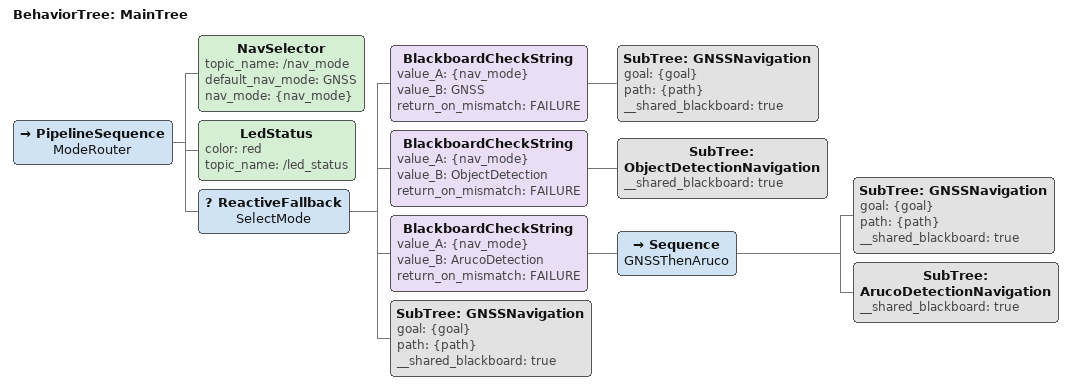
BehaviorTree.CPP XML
<root main_tree_to_execute="MainTree">

  <!-- Bring in the other trees -->
  <include ros_pkg="athena_planner"  path="behavior_trees/gnss_navigation.xml"/>
  <include ros_pkg="athena_planner"  path="behavior_trees/object_detection_navigation.xml"/>
  <include ros_pkg="athena_planner"  path="behavior_trees/aruco_detection_navigation.xml"/>

  <BehaviorTree ID="MainTree">
    <PipelineSequence name="ModeRouter">

      <NavSelector topic_name="/nav_mode" default_nav_mode="GNSS" nav_mode="{nav_mode}" />

      <LedStatus color="red" topic_name="/led_status" />

      <ReactiveFallback name="SelectMode">

        <BlackboardCheckString value_A="{nav_mode}" value_B="GNSS" return_on_mismatch="FAILURE">
          <SubTree ID="GNSSNavigation" goal="{goal}" path="{path}" __shared_blackboard="true"/>
        </BlackboardCheckString>

        <BlackboardCheckString value_A="{nav_mode}" value_B="ObjectDetection" return_on_mismatch="FAILURE">
          <SubTree ID="ObjectDetectionNavigation" __shared_blackboard="true" />
        </BlackboardCheckString>

        <BlackboardCheckString value_A="{nav_mode}" value_B="ArucoDetection" return_on_mismatch="FAILURE">
          <Sequence name="GNSSThenAruco">
            <SubTree ID="GNSSNavigation" goal="{goal}" path="{path}" __shared_blackboard="true"/>
            <SubTree ID="ArucoDetectionNavigation" __shared_blackboard="true"/>
          </Sequence>
        </BlackboardCheckString>

        <!-- Default fallback -->
        <SubTree ID="GNSSNavigation" goal="{goal}" path="{path}" __shared_blackboard="true" />

      </ReactiveFallback>

    </PipelineSequence>
  </BehaviorTree>
</root>
